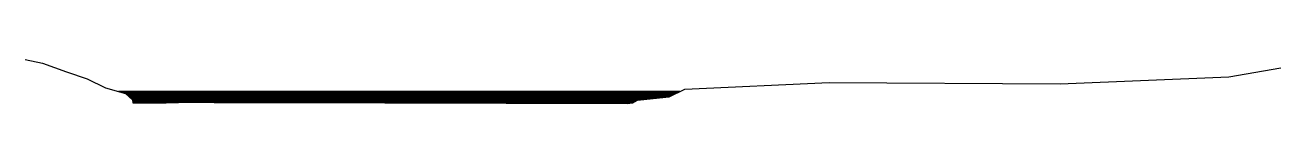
# Model space of a CAD drawing. Header units: inches. Extents: x -253 to 274, y 0 to 18.
import ezdxf

# ---------------------------------------------------------------- set-up
doc = ezdxf.new("R2010")
doc.units = ezdxf.units.IN
doc.header["$MEASUREMENT"] = 0
doc.layers.add('Contour', color=7, linetype='Continuous')
doc.layers.add('WSZ', color=80, linetype='Continuous')

msp = doc.modelspace()

# ---------------------------------------------------------------- linework, layer by layer
at = {"layer": 'Contour'}
msp.add_lwpolyline([(-252.92, 18.47), (-245.62, 16.95), (-235.53, 13.32), (-226.86, 10.42), (-219.1, 6.57), (-210.75, 4.14), (-207.85, 1.51), (-207.73, 0.27), (-193.73, 0.3), (-183.14, 0.5), (-173.58, 0.41), (-101.79, 0.21), (0, 0), (2.34, 0.3), (4.32, 1.43), (17.63, 2.81), (24.09, 6.02), (84.72, 8.8), (181.78, 8.21), (252.63, 11.13), (274.5, 15.03)], dxfattribs=at)
at = {"layer": 'WSZ'}
for p, q in [((22.04, 5), (-213.71, 5)), ((21.84, 4.9), (-213.36, 4.9)), ((21.63, 4.8), (-213.02, 4.8)), ((21.43, 4.7), (-212.67, 4.7)), ((21.23, 4.6), (-212.33, 4.6)), ((21.03, 4.5), (-211.99, 4.5)), ((20.83, 4.4), (-211.64, 4.4)), ((20.63, 4.3), (-211.3, 4.3)), ((20.43, 4.2), (-210.96, 4.2)), ((20.23, 4.1), (-210.71, 4.1)), ((20.02, 4), (-210.6, 4)), ((19.82, 3.9), (-210.49, 3.9)), ((19.62, 3.8), (-210.38, 3.8)), ((19.42, 3.7), (-210.26, 3.7)), ((19.22, 3.6), (-210.15, 3.6)), ((19.02, 3.5), (-210.04, 3.5)), ((18.82, 3.4), (-209.93, 3.4)), ((18.62, 3.3), (-209.82, 3.3)), ((18.41, 3.2), (-209.71, 3.2)), ((18.21, 3.1), (-209.6, 3.1)), ((18.01, 3), (-209.49, 3)), ((17.81, 2.9), (-209.38, 2.9)), ((17.53, 2.8), (-209.27, 2.8)), ((16.57, 2.7), (-209.16, 2.7)), ((15.6, 2.6), (-209.05, 2.6)), ((14.64, 2.5), (-208.94, 2.5)), ((13.68, 2.4), (-208.83, 2.4)), ((12.71, 2.3), (-208.72, 2.3)), ((11.75, 2.2), (-208.61, 2.2)), ((10.78, 2.1), (-208.5, 2.1)), ((9.82, 2), (-208.39, 2)), ((8.85, 1.9), (-208.28, 1.9)), ((7.89, 1.8), (-208.17, 1.8)), ((6.92, 1.7), (-208.06, 1.7)), ((5.96, 1.6), (-207.95, 1.6)), ((5, 1.5), (-207.85, 1.5)), ((4.27, 1.4), (-207.84, 1.4)), ((4.09, 1.3), (-207.83, 1.3)), ((3.92, 1.2), (-207.82, 1.2)), ((3.74, 1.1), (-207.81, 1.1)), ((3.57, 1), (-207.8, 1)), ((3.39, 0.9), (-207.79, 0.9)), ((3.22, 0.8), (-207.78, 0.8)), ((3.04, 0.7), (-207.77, 0.7)), ((2.87, 0.6), (-207.76, 0.6)), ((2.69, 0.5), (-207.75, 0.5)), ((-188.44, 0.4), (-207.74, 0.4)), ((-193.73, 0.3), (-207.73, 0.3)), ((2.52, 0.4), (-169.99, 0.4)), ((2.34, 0.3), (-134.1, 0.3)), ((1.56, 0.2), (-96.94, 0.2)), ((0.78, 0.1), (-48.47, 0.1))]:
    msp.add_line(p, q, dxfattribs=at)

doc.saveas('drawing.dxf')
